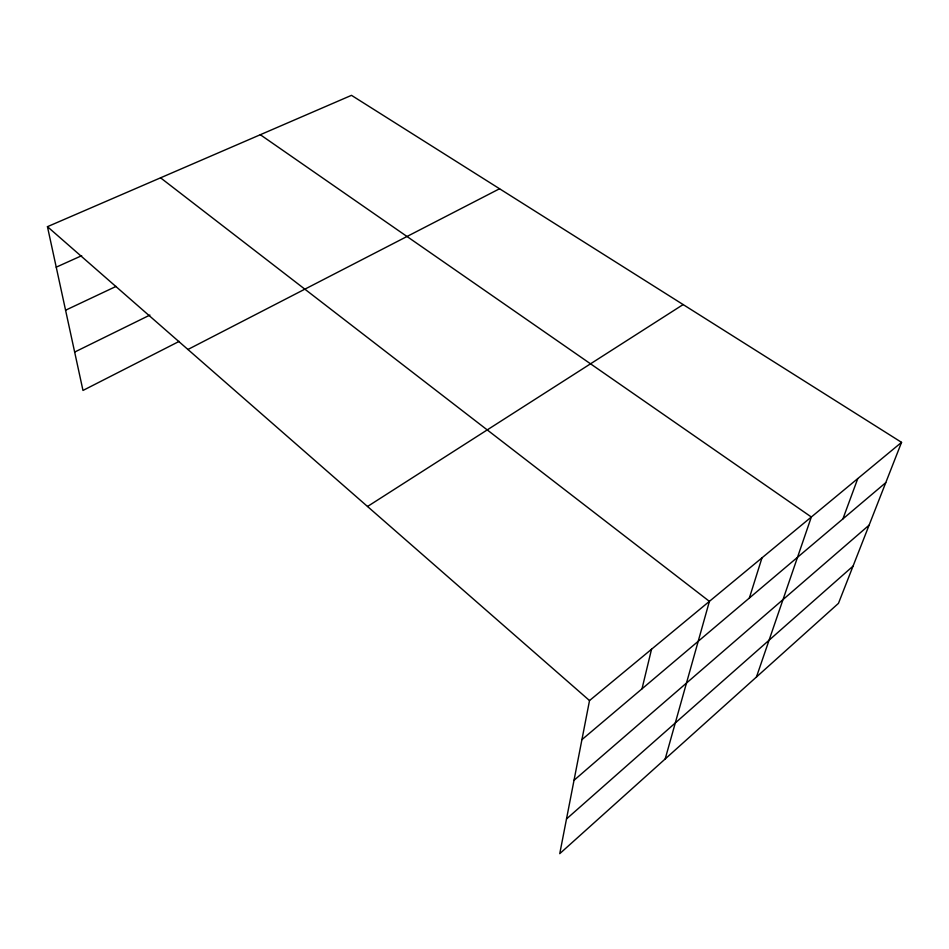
<?xml version="1.0" encoding="UTF-8"?>
<svg xmlns="http://www.w3.org/2000/svg" width="949" height="949" viewBox="0 0 949 949"><rect width="100%" height="100%" fill="white"/><g stroke="black" fill="none" stroke-linecap="round" stroke-linejoin="round"><path stroke-width="1.42" d="M901.55 442.353L589.519 700.564L559.756 853.661L838.465 603.35L901.55 442.353L351.486 95.339L47.45 226.681L82.978 390.442L179.183 341.379M641.999 688.832L651.536 649.246M665.178 758.986L709.401 601.358L160.559 177.819M749.366 598.024L761.976 557.858M756.436 677.028L811.336 517.003L260.311 134.722M842.902 518.913L857.777 478.569M566.517 818.94L853.056 566.114M574.026 780.292L869.094 525.165M581.927 739.639L885.749 482.673M367.524 506.493L683.138 304.57M187.914 349.481L499.565 188.756M74.651 352.067L149.918 315.068M65.576 310.216L116.051 286.42M56.228 267.167L81.685 255.696M47.45 226.681L589.519 700.564"/></g></svg>
